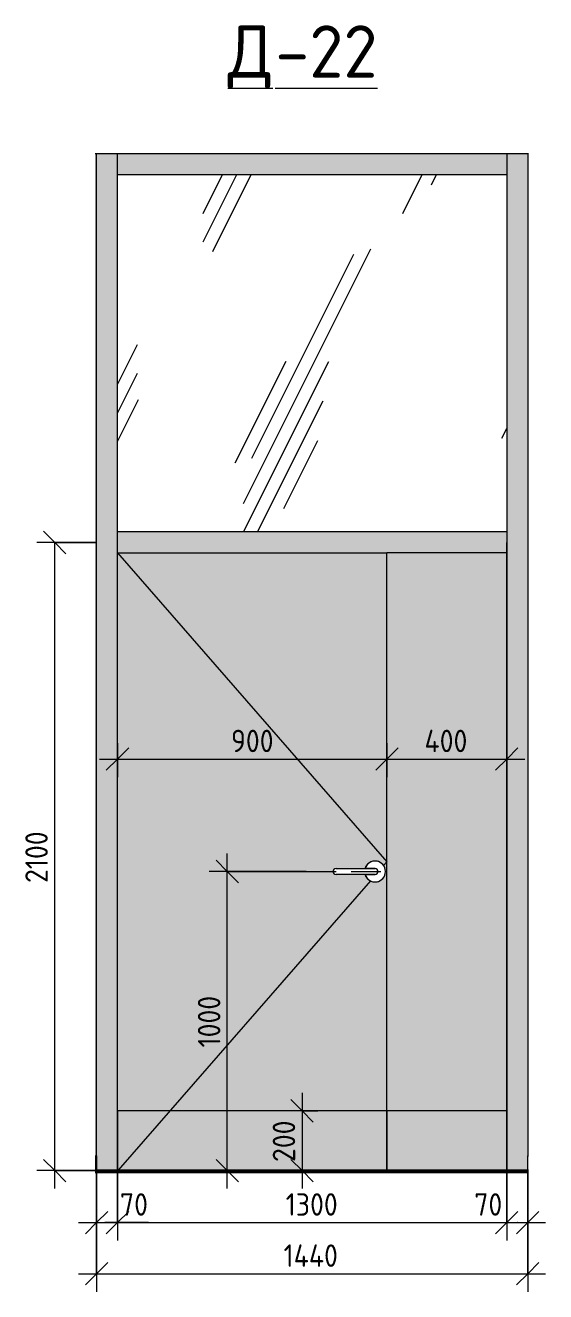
# Model space of a CAD drawing. Header units: millimetres. Extents: x 19352 to 39837, y 3979 to 22675.
# Drawn here: x 32785 to 34523, y 7995 to 12229 of the extents above; entities that cross this region are included whole.
import ezdxf

# ---------------------------------------------------------------- set-up
doc = ezdxf.new("R2010")
doc.units = ezdxf.units.MM
doc.linetypes.add('ADSK_Штрих_ш2 п1', pattern=[150, 100, -50])
for name, color, linetype, lineweight in [('A-ANNO-DIMS', 7, 'Continuous', 9), ('A-ANNO-DIMS-50', 7, 'Continuous', 9), ('A-DETL', 7, 'Continuous', 9), ('A-DETL-1', 7, 'ADSK_Штрих_ш2 п1', 9), ('A-DOOR-1', 7, 'Continuous', 9), ('A-FLOR', 7, 'Continuous', 9), ('A-GENM', 7, 'Continuous', 9), ('A-GLAZ-CURT', 7, 'Continuous', 9), ('A-GLAZ-CWMG', 7, 'Continuous', 9), ('A-WALL-PATT', 7, 'Continuous', 9), ('I-WALL', 7, 'Continuous', 9)]:
    doc.layers.add(name, color=color, linetype=linetype, lineweight=lineweight)
for name, color, linetype, lineweight, true_color in [('A-DETL-GENF-1', 7, 'Continuous', 9, 0xeeeeee), ('A-FLOR-FNSH-1', 7, 'Continuous', 25, 0x3c3c3c), ('G-ANNO-TEXT-1', 7, 'Continuous', 9, 0x3c3c3c)]:
    doc.layers.add(name, color=color, linetype=linetype, lineweight=lineweight, true_color=true_color)
doc.styles.add('GOST Common', font='GOST_Common.ttf', dxfattribs={"height": 175})
doc.styles.add('ISOCPEUR', font='isocpeur.ttf', dxfattribs={"width": 0.9, "height": 75})
doc.dimstyles.new('ISO-1_5', dxfattribs={"dimscale": 304.8, "dimtxt": 74.698588, "dimasz": 0.246063, "dimexe": 0.19685, "dimexo": 0, "dimgap": 0, "dimtad": 1, "dimdec": 0, "dimrnd": 10, "dimzin": 0, "dimdsep": 46, "dimtxsty": 'ISOCPEUR', "dimblk1": 'OBLIQUE', "dimblk2": 'OBLIQUE', "dimsah": 1, "dimcen": 0.09, "dimdle": 0.19685, "dimazin": 0, "dimtfac": 1, "dimtdec": 4, "dimtix": 1, "dimtmove": 0, "dimatfit": 3, "dimfxl": 1, "dimtvp": 1, "dimtolj": 1, "dimtzin": 0, "dimarcsym": 2})
doc.dimstyles.new('ISO-1_5_1', dxfattribs={"dimscale": 304.8, "dimtxt": 74.698588, "dimasz": 0.246063, "dimexe": 0.19685, "dimexo": 0, "dimgap": 0, "dimtad": 1, "dimdec": 0, "dimrnd": 10, "dimzin": 0, "dimdsep": 46, "dimtxsty": 'ISOCPEUR', "dimblk1": 'OBLIQUE', "dimblk2": 'OBLIQUE', "dimsah": 1, "dimcen": 0.09, "dimdle": 0.19685, "dimazin": 0, "dimtfac": 1, "dimtdec": 4, "dimtix": 1, "dimtmove": 1, "dimatfit": 3, "dimfxl": 1, "dimtvp": 1, "dimtolj": 1, "dimtzin": 0, "dimarcsym": 2})

# ---------------------------------------------------------------- blocks, each defined once
blk = doc.blocks.new('Плинтус - Плинтус темный _ст_школа_-33411438-Д-22 3 этаж 2')
at = {"layer": 'A-GENM'}
blk.add_hatch(color=256, dxfattribs=at).paths.add_polyline_path([(-10623.9, 8400), (-10619, 8400), (-10619, 8450), (-10623.9, 8450)])
for p, q in [((-10623.9, 8450), (-10619, 8450)), ((-10619, 8450), (-10619, 8400))]:
    blk.add_line(p, q, dxfattribs=at)
blk = doc.blocks.new('Плинтус - Плинтус темный _ст_школа_-33411403-Д-22 3 этаж 2')
at = {"layer": 'A-GENM'}
blk.add_hatch(color=256, dxfattribs=at).paths.add_polyline_path([(-9176.7, 8400), (-9176.7, 8450), (-9179, 8450), (-9179, 8400)])
for p, q in [((-9179, 8450), (-9176.7, 8450)), ((-9179, 8400), (-9179, 8450))]:
    blk.add_line(p, q, dxfattribs=at)
blk = doc.blocks.new('Прямоугольный импост - 50 x 70 мм-32306832-Д-22 3 этаж 2')
at = {"layer": 'A-GLAZ-CWMG'}
blk.add_hatch(color=256, dxfattribs=at).paths.add_polyline_path([(-9179, 8400), (-9179, 10500), (-9249, 10500), (-9249, 8402), (-9226.6, 8402), (-9226.6, 8400)])
blk.add_line((-9249, 10500), (-9249, 10465), dxfattribs=at)
blk = doc.blocks.new('Дверь_Витражная_остекление_ - ДВН_ДАО_Главный вход_1200 в свету Д-22 _п_-32306833-Д-22 3 этаж 2')
at = {"layer": 'A-DOOR-1'}
h = blk.add_hatch(color=256, dxfattribs=at)
h.paths.add_polyline_path([(-9649, 8600), (-9649, 10465), (-10549, 10465), (-10549, 8600), (-9900.3, 8600)])
h.paths.add_polyline_path([(-9689, 9365), (-9698.1, 9366.2), (-9706.5, 9369.7), (-9713.7, 9375.3), (-9719.4, 9382.7), (-9722.8, 9390), (-9821.6, 9390.3), (-9825.7, 9392.6), (-9826.1, 9392.9), (-9827.9, 9395.6), (-9828.9, 9399), (-9829, 9400), (-9827.9, 9404.4), (-9826.9, 9406), (-9825.6, 9407.4), (-9823.2, 9409), (-9820.2, 9409.8), (-9814.6, 9410), (-9722.5, 9410), (-9718.3, 9419), (-9713.2, 9425.3), (-9705.9, 9430.7), (-9697.5, 9434), (-9686.4, 9434.7), (-9679.5, 9433.7), (-9671.2, 9430.1), (-9664.1, 9424.6), (-9658.6, 9417.3), (-9655.2, 9409), (-9654, 9400), (-9655.2, 9390.9), (-9658.7, 9382.5), (-9664.3, 9375.3), (-9671.5, 9369.7), (-9681.1, 9366), (-9689, 9365)])
blk.add_hatch(color=256, dxfattribs=at).paths.add_polyline_path([(-9649, 8600), (-9249, 8600), (-9249, 10465), (-9649, 10465), (-9649, 9246)])
for p, q in [((-10549, 10465), (-9649, 9432.5)), ((-9249, 10465), (-9649, 10465)), ((-9649, 8402), (-9649, 10465)), ((-9249, 10465), (-9249, 8402)), ((-9819, 9410), (-9689, 9410)), ((-9818.3, 9410), (-9818.9, 9410)), ((-9689, 9410), (-9722.5, 9410)), ((-9649, 9432.5), (-9660.3, 9419.6)), ((-9704.5, 9368.8), (-10547.3, 8402)), ((-9689, 9390), (-9819, 9390)), ((-9722.5, 9390), (-9689, 9390)), ((-9689.7, 9390), (-9689.1, 9390))]:
    blk.add_line(p, q, dxfattribs=at)
for centre, radius, start, end in [((-9819, 9400), 10, 90, 270), ((-9689, 9400), 35, 0, 163.3985), ((-9689, 9400), 35, 196.6015, 0), ((-9689, 9400), 35, 150, 156.3845), ((-9689, 9400), 35, 135, 141.4195), ((-9689, 9400), 35, 120, 126.4457), ((-9689, 9400), 35, 105, 111.4595), ((-9689, 9400), 35, 90, 96.4553), ((-9689, 9400), 10, 270, 90), ((-9689, 9400), 10, 270, 90), ((-9689, 9400), 35, 75, 81.4233), ((-9689, 9400), 35, 203.6155, 210), ((-9689, 9400), 35, 218.5805, 225), ((-9689, 9400), 35, 233.5543, 240), ((-9689, 9400), 35, 248.5405, 255), ((-9689, 9400), 35, 263.5447, 270), ((-9689, 9400), 35, 278.5767, 285)]:
    blk.add_arc(centre, radius, start, end, dxfattribs=at)
blk = doc.blocks.new('Прямоугольный импост - 50 x 70 мм-32306830-Д-22 3 этаж 2')
at = {"layer": 'A-GLAZ-CWMG'}
blk.add_hatch(color=256, dxfattribs=at).paths.add_polyline_path([(-10549, 11730), (-9249, 11730), (-9249, 11800), (-10549, 11800)])
for p, q in [((-10549, 11730), (-10549, 11800)), ((-9249, 11800), (-9249, 11730)), ((-10549, 11730), (-9249, 11730))]:
    blk.add_line(p, q, dxfattribs=at)
blk = doc.blocks.new('Системная панель - Стекло - 40мм-32489674-Д-22 3 этаж 2')
at = {"layer": 'A-GLAZ-CURT'}
h = blk.add_hatch(dxfattribs=at)
h.set_pattern_fill('FP_3', color=256, style=0, pattern_type=2)
h.set_pattern_definition([(63.435, (-9354.5, 63.5), (-511.17, 1533.5), [635, -381, 635, -381, -807.81]), (63.435, (-9354.5, 63.5), (-511.17, 1533.5), [-2032, 254, -553.8]), (63.435, (-9386.3, 95.2), (-511.17, 1533.5), [508, -635, 381, -381, -934.81]), (63.435, (-9386.3, 95.2), (-511.17, 1533.5), [-1905, 444.5, -490.3]), (63.435, (-9386.3, 190.5), (-511.17, 1533.5), [381, -762, 254, -381, -1061.81]), (63.435, (-9386.3, 190.5), (-511.17, 1533.5), [-1778, 571.5, -490.3]), (63.435, (-9291, 95.2), (-511.17, 1533.5), [381, -762, 317.5, -12809.3]), (63.435, (-9195.8, 190.5), (-511.17, 1533.5), [190.5, -952.5, 127, -12999.8]), (63.435, (-9354.5, 349.2), (-511.17, 1533.5), [127, -952.5, 127, -508, -1125.31]), (63.435, (-9354.5, 349.2), (-511.17, 1533.5), [-1714.5, 317.5, -807.8]), (63.435, (-8783, 254), (-511.17, 1533.5), [635, -952.5, 762, -503.01]), (63.435, (-8783, 158.8), (-511.17, 1533.5), [889, -635, 952.5, -376.01]), (63.435, (-8719.5, 190.5), (-511.17, 1533.5), [1016, -508, 762, -553.81]), (63.435, (-8624.3, 285.8), (-511.17, 1533.5), [635, -889, 508, -807.81]), (63.435, (-8719.5, 476.2), (-511.17, 1533.5), [317.5, -1270, 381, -871.31]), (63.435, (-8529, 381), (-511.17, 1533.5), [254, -1270, 254, -1061.81])])
h.paths.add_polyline_path([(-9649, 10535), (-9249, 10535), (-9249, 11730), (-10549, 11730), (-10549, 10535)])
blk = doc.blocks.new('Прямоугольный импост - 50 x 70 мм-32306835-Д-22 3 этаж 2')
at = {"layer": 'A-GLAZ-CWMG'}
blk.add_hatch(color=256, dxfattribs=at).paths.add_polyline_path([(-10619, 8400), (-10600.7, 8400), (-10600.7, 8402), (-10549, 8402), (-10549, 10500), (-10619, 10500), (-10619, 8402)])
blk.add_line((-10549, 8402), (-10549, 10500), dxfattribs=at)
blk = doc.blocks.new('Прямоугольный импост - 50 x 70 мм-32306831-Д-22 3 этаж 2')
at = {"layer": 'A-GLAZ-CWMG'}
blk.add_hatch(color=256, dxfattribs=at).paths.add_polyline_path([(-9249, 10465), (-9249, 10535), (-10549, 10535), (-10549, 10465), (-9649, 10465)])
for p, q in [((-10549, 10465), (-10549, 10535)), ((-9249, 10535), (-10549, 10535)), ((-9249, 10535), (-9249, 10465)), ((-10549, 10465), (-9649, 10465))]:
    blk.add_line(p, q, dxfattribs=at)
blk = doc.blocks.new('Прямоугольный импост - 50 x 70 мм-32489675-Д-22 3 этаж 2')
at = {"layer": 'A-GLAZ-CWMG'}
blk.add_hatch(color=256, dxfattribs=at).paths.add_polyline_path([(-9179, 10500), (-9179, 11800), (-9249, 11800), (-9249, 10500)])
blk.add_line((-9249, 11800), (-9249, 10500), dxfattribs=at)
blk = doc.blocks.new('Прямоугольный импост - 50 x 70 мм-32489676-Д-22 3 этаж 2')
at = {"layer": 'A-GLAZ-CWMG'}
blk.add_hatch(color=256, dxfattribs=at).paths.add_polyline_path([(-10619, 10500), (-10549, 10500), (-10549, 11800), (-10619, 11800), (-10619, 10535)])
blk.add_line((-10549, 10500), (-10549, 11800), dxfattribs=at)
blk = doc.blocks.new('DIMBLOCK64-Д-22 3 этаж 2')
at = {"layer": 'A-ANNO-DIMS-50'}
for p, q in [((33022.5, 8400), (33022.5, 8166.4)), ((33022.5, 8226.4), (33022.5, 8400)), ((33092.5, 8400), (33092.5, 8166.4)), ((33092.5, 8226.4), (33092.5, 8400)), ((32962.5, 8226.4), (33092.5, 8226.4)), ((33050.6, 8226.4), (33057.5, 8226.4)), ((33195.4, 8226.4), (33050.6, 8226.4))]:
    blk.add_line(p, q, dxfattribs=at)
at = {"layer": 'A-ANNO-DIMS-50', "lineweight": 20}
for p, q in [((33022.5, 8226.4), (33060, 8263.9)), ((33092.5, 8226.4), (33130, 8263.9)), ((33022.5, 8226.4), (32985, 8188.9)), ((33092.5, 8226.4), (33055, 8188.9))]:
    blk.add_line(p, q, dxfattribs=at)
at = {"layer": 'A-ANNO-DIMS-50', "color": 0, "insert": (33100.6, 8324.4), "char_height": 75, "width": 113.772, "attachment_point": 1, "line_spacing_factor": 1.149209, "style": 'ISOCPEUR'}
blk.add_mtext('70', dxfattribs=at)
blk = doc.blocks.new('_Oblique')
at = {"color": 0, "linetype": 'ByBlock', "lineweight": -2}
blk.add_line((-0.5, -0.5), (0.5, 0.5), dxfattribs=at)
blk = doc.blocks.new('DIMBLOCK65-Д-22 3 этаж 2')
at = {"layer": 'A-ANNO-DIMS-50'}
for p, q in [((34392.5, 10500), (34392.5, 8166.4)), ((34392.5, 8226.4), (34392.5, 10500)), ((33092.5, 8400), (33092.5, 8166.4)), ((33092.5, 8226.4), (33092.5, 8400)), ((33092.5, 8226.4), (34392.5, 8226.4))]:
    blk.add_line(p, q, dxfattribs=at)
at = {"layer": 'A-ANNO-DIMS-50', "lineweight": 20}
for p, q in [((33092.5, 8226.4), (33130, 8263.9)), ((34392.5, 8226.4), (34430, 8263.9)), ((33092.5, 8226.4), (33055, 8188.9)), ((34392.5, 8226.4), (34355, 8188.9))]:
    blk.add_line(p, q, dxfattribs=at)
at = {"layer": 'A-ANNO-DIMS-50', "color": 0, "insert": (33654.2, 8324.4), "char_height": 75, "width": 212.029, "attachment_point": 1, "line_spacing_factor": 1.149209, "style": 'ISOCPEUR'}
blk.add_mtext('1300', dxfattribs=at)
blk = doc.blocks.new('DIMBLOCK66-Д-22 3 этаж 2')
at = {"layer": 'A-ANNO-DIMS-50'}
for p, q in [((34392.5, 10500), (34392.5, 8166.4)), ((34392.5, 8226.4), (34392.5, 10500)), ((34462.5, 8400), (34462.5, 8166.4)), ((34462.5, 8226.4), (34462.5, 8400)), ((34284, 8226.4), (34428.8, 8226.4)), ((34392.5, 8226.4), (34522.5, 8226.4)), ((34428.8, 8226.4), (34427.5, 8226.4))]:
    blk.add_line(p, q, dxfattribs=at)
at = {"layer": 'A-ANNO-DIMS-50', "lineweight": 20}
for p, q in [((34392.5, 8226.4), (34430, 8263.9)), ((34462.5, 8226.4), (34500, 8263.9)), ((34392.5, 8226.4), (34355, 8188.9)), ((34462.5, 8226.4), (34425, 8188.9))]:
    blk.add_line(p, q, dxfattribs=at)
at = {"layer": 'A-ANNO-DIMS-50', "color": 0, "insert": (34284, 8324.4), "char_height": 75, "width": 113.772, "attachment_point": 1, "line_spacing_factor": 1.149209, "style": 'ISOCPEUR'}
blk.add_mtext('70', dxfattribs=at)
blk = doc.blocks.new('DIMBLOCK67-Д-22 3 этаж 2')
at = {"layer": 'A-ANNO-DIMS-50'}
for p, q in [((33022.5, 10500), (32822.5, 10500)), ((32882.5, 8340), (32882.5, 10500)), ((32882.5, 10500), (33022.5, 10500)), ((33022.5, 8400), (32822.5, 8400)), ((32882.5, 8400), (33022.5, 8400))]:
    blk.add_line(p, q, dxfattribs=at)
at = {"layer": 'A-ANNO-DIMS-50', "lineweight": 20}
for p, q in [((32882.5, 10500), (32845, 10537.5)), ((32882.5, 10500), (32920, 10462.5)), ((32882.5, 8400), (32845, 8437.5)), ((32882.5, 8400), (32920, 8362.5))]:
    blk.add_line(p, q, dxfattribs=at)
at = {"layer": 'A-ANNO-DIMS-50', "color": 0, "insert": (32784.5, 9361.7), "char_height": 75, "width": 212.029, "attachment_point": 1, "rotation": 90, "line_spacing_factor": 1.149209, "style": 'ISOCPEUR'}
blk.add_mtext('2100', dxfattribs=at)
blk = doc.blocks.new('DIMBLOCK68-Д-22 3 этаж 2')
at = {"layer": 'A-ANNO-DIMS-50'}
for p, q in [((33092.5, 9828.9), (33092.5, 9715.9)), ((33092.5, 9775.9), (33092.5, 9828.9)), ((33992.5, 9828.9), (33992.5, 9715.9)), ((33992.5, 9775.9), (33992.5, 9828.9)), ((33032.5, 9775.9), (33992.5, 9775.9))]:
    blk.add_line(p, q, dxfattribs=at)
at = {"layer": 'A-ANNO-DIMS-50', "lineweight": 20}
for p, q in [((33092.5, 9775.9), (33130, 9813.4)), ((33992.5, 9775.9), (34030, 9813.4)), ((33092.5, 9775.9), (33055, 9738.4)), ((33992.5, 9775.9), (33955, 9738.4))]:
    blk.add_line(p, q, dxfattribs=at)
at = {"layer": 'A-ANNO-DIMS-50', "color": 0, "insert": (33471.4, 9873.9), "char_height": 75, "width": 170.658, "attachment_point": 1, "line_spacing_factor": 1.149209, "style": 'ISOCPEUR'}
blk.add_mtext('900', dxfattribs=at)
blk = doc.blocks.new('DIMBLOCK69-Д-22 3 этаж 2')
at = {"layer": 'A-ANNO-DIMS-50'}
for p, q in [((33992.5, 9828.9), (33992.5, 9715.9)), ((33992.5, 9775.9), (33992.5, 9828.9)), ((34392.5, 9828.9), (34392.5, 9715.9)), ((34392.5, 9775.9), (34392.5, 9828.9)), ((33992.5, 9775.9), (34452.5, 9775.9))]:
    blk.add_line(p, q, dxfattribs=at)
at = {"layer": 'A-ANNO-DIMS-50', "lineweight": 20}
for p, q in [((33992.5, 9775.9), (34030, 9813.4)), ((34392.5, 9775.9), (34430, 9813.4)), ((33992.5, 9775.9), (33955, 9738.4)), ((34392.5, 9775.9), (34355, 9738.4))]:
    blk.add_line(p, q, dxfattribs=at)
at = {"layer": 'A-ANNO-DIMS-50', "color": 0, "insert": (34117.8, 9873.9), "char_height": 75, "width": 179.277, "attachment_point": 1, "line_spacing_factor": 1.149209, "style": 'ISOCPEUR'}
blk.add_mtext('400', dxfattribs=at)
blk = doc.blocks.new('DIMBLOCK70-Д-22 3 этаж 2')
at = {"layer": 'A-ANNO-DIMS-50'}
for p, q in [((33458.9, 8340), (33458.9, 9460)), ((33722.5, 9400), (33398.9, 9400)), ((33458.9, 9400), (33722.5, 9400)), ((33405.9, 8400), (33518.9, 8400)), ((33458.9, 8400), (33405.9, 8400))]:
    blk.add_line(p, q, dxfattribs=at)
at = {"layer": 'A-ANNO-DIMS-50', "lineweight": 20}
for p, q in [((33458.9, 9400), (33421.4, 9437.5)), ((33458.9, 9400), (33496.4, 9362.5)), ((33458.9, 8400), (33421.4, 8437.5)), ((33458.9, 8400), (33496.4, 8362.5))]:
    blk.add_line(p, q, dxfattribs=at)
at = {"layer": 'A-ANNO-DIMS-50', "color": 0, "insert": (33360.9, 8811.7), "char_height": 75, "width": 212.029, "attachment_point": 1, "rotation": 90, "line_spacing_factor": 1.149209, "style": 'ISOCPEUR'}
blk.add_mtext('1000', dxfattribs=at)
blk = doc.blocks.new('DIMBLOCK71-Д-22 3 этаж 2')
at = {"layer": 'A-ANNO-DIMS-50', "lineweight": 20}
for p, q in [((33708.9, 8600), (33671.4, 8637.5)), ((33708.9, 8600), (33746.4, 8562.5)), ((33708.9, 8400), (33671.4, 8437.5)), ((33708.9, 8400), (33746.4, 8362.5))]:
    blk.add_line(p, q, dxfattribs=at)
at = {"layer": 'A-ANNO-DIMS-50'}
for p, q in [((33708.9, 8660), (33708.9, 8340)), ((33761.9, 8600), (33648.9, 8600)), ((33708.9, 8600), (33761.9, 8600)), ((33761.9, 8400), (33648.9, 8400)), ((33708.9, 8400), (33761.9, 8400))]:
    blk.add_line(p, q, dxfattribs=at)
at = {"layer": 'A-ANNO-DIMS-50', "color": 0, "insert": (33610.9, 8428.9), "char_height": 75, "width": 170.658, "attachment_point": 1, "rotation": 90, "line_spacing_factor": 1.149209, "style": 'ISOCPEUR'}
blk.add_mtext('200', dxfattribs=at)
blk = doc.blocks.new('DIMBLOCK72-Д-22 3 этаж 2')
at = {"layer": 'A-ANNO-DIMS-50'}
for p, q in [((33022.5, 8400), (33022.5, 7995.3)), ((33022.5, 8055.3), (33022.5, 8400)), ((34462.5, 8400), (34462.5, 7995.3)), ((34462.5, 8055.3), (34462.5, 8400)), ((32962.5, 8055.3), (34522.5, 8055.3))]:
    blk.add_line(p, q, dxfattribs=at)
at = {"layer": 'A-ANNO-DIMS-50', "lineweight": 20}
for p, q in [((33022.5, 8055.3), (33060, 8092.8)), ((34462.5, 8055.3), (34500, 8092.8)), ((33022.5, 8055.3), (32985, 8017.8)), ((34462.5, 8055.3), (34425, 8017.8))]:
    blk.add_line(p, q, dxfattribs=at)
at = {"layer": 'A-ANNO-DIMS-50', "color": 0, "insert": (33647, 8153.3), "char_height": 75, "width": 229.267, "attachment_point": 1, "line_spacing_factor": 1.149209, "style": 'ISOCPEUR'}
blk.add_mtext('1440', dxfattribs=at)

msp = doc.modelspace()

# ---------------------------------------------------------------- hatches: boundary and pattern name
at = {"layer": 'A-DETL-GENF-1'}
for points in [[(33741.2, 8402), (33992.5, 8402), (33992.5, 8600), (33092.5, 8600), (33092.5, 8402), (33680.7, 8402)], [(34037.2, 8402), (34392.5, 8402), (34392.5, 8600), (33992.5, 8600), (33992.5, 8402)], [(33741.2, 8400), (33992.5, 8400), (33992.5, 8402), (33092.5, 8402), (33092.5, 8400), (33680.7, 8400)], [(34037.2, 8400), (34392.5, 8400), (34392.5, 8402), (33992.5, 8401.7), (33992.5, 8400)]]:
    msp.add_hatch(color=256, dxfattribs=at).paths.add_polyline_path(points)
at = {"layer": 'A-FLOR'}
for points in [[(33092.5, 8400), (33092.5, 8402), (33040.8, 8402), (33040.8, 8400)], [(34414.9, 8400), (34414.9, 8402), (34392.5, 8402), (34392.5, 8400)]]:
    msp.add_hatch(color=256, dxfattribs=at).paths.add_polyline_path(points)
at = {"layer": 'A-WALL-PATT'}
h = msp.add_hatch(color=256, dxfattribs=at)
h.paths.add_polyline_path([(33018.7, 8450), (33022.5, 8450), (33022.5, 11800), (33017.7, 11800), (33017.7, 8450)])
h.paths.add_polyline_path([(34462.5, 8450), (34464.8, 8450), (34464.8, 11800), (34462.5, 11800), (34462.5, 9246)])

# ---------------------------------------------------------------- linework, layer by layer
at = {"layer": 'A-DETL'}
for p, q in [((33992.5, 8600), (33092.5, 8600)), ((33092.5, 8600), (33092.5, 8400)), ((34392.5, 8600), (33992.5, 8600)), ((33992.5, 8600), (33992.5, 8400)), ((33992.5, 8400), (33992.5, 8600)), ((34392.5, 8400), (34392.5, 8600)), ((33092.5, 8400), (33992.5, 8400)), ((33992.5, 8400), (34392.5, 8400))]:
    msp.add_line(p, q, dxfattribs=at)
at = {"layer": 'A-DETL-1'}
msp.add_line((33722.5, 9400), (34022.5, 9400), dxfattribs=at)
at = {"layer": 'A-FLOR'}
for p, q in [((33040.8, 8402), (34414.9, 8402)), ((33040.8, 8400), (33040.8, 8402)), ((34106.9, 8400), (34106.9, 8402)), ((34414.9, 8402), (34414.9, 8400))]:
    msp.add_line(p, q, dxfattribs=at)
at = {"layer": 'A-FLOR-FNSH-1'}
for p, q in [((34464.8, 8400), (33017.7, 8400)), ((33017.7, 8395), (34464.8, 8395))]:
    msp.add_line(p, q, dxfattribs=at)
at = {"layer": 'I-WALL'}
for p, q in [((33017.7, 11800), (34464.8, 11800)), ((33022.5, 8450), (33022.5, 11800)), ((34462.5, 11800), (34462.5, 8450))]:
    msp.add_line(p, q, dxfattribs=at)

# ---------------------------------------------------------------- block references
at = {"layer": 'A-DOOR-1'}
msp.add_blockref('Дверь_Витражная_остекление_ - ДВН_ДАО_Главный вход_1200 в свету Д-22 _п_-32306833-Д-22 3 этаж 2', (43641.5, 0), dxfattribs=at)
at = {"layer": 'A-GENM'}
for name in ['Плинтус - Плинтус темный _ст_школа_-33411438-Д-22 3 этаж 2', 'Плинтус - Плинтус темный _ст_школа_-33411403-Д-22 3 этаж 2']:
    msp.add_blockref(name, (43641.5, 0), dxfattribs=at)
at = {"layer": 'A-GLAZ-CURT'}
msp.add_blockref('Системная панель - Стекло - 40мм-32489674-Д-22 3 этаж 2', (43641.5, 0), dxfattribs=at)
at = {"layer": 'A-GLAZ-CWMG'}
for name in ['Прямоугольный импост - 50 x 70 мм-32489676-Д-22 3 этаж 2', 'Прямоугольный импост - 50 x 70 мм-32306830-Д-22 3 этаж 2', 'Прямоугольный импост - 50 x 70 мм-32489675-Д-22 3 этаж 2', 'Прямоугольный импост - 50 x 70 мм-32306835-Д-22 3 этаж 2', 'Прямоугольный импост - 50 x 70 мм-32306831-Д-22 3 этаж 2', 'Прямоугольный импост - 50 x 70 мм-32306832-Д-22 3 этаж 2']:
    msp.add_blockref(name, (43641.5, 0), dxfattribs=at)

# ---------------------------------------------------------------- texts
at = {"layer": 'G-ANNO-TEXT-1', "char_height": 175, "attachment_point": 1, "style": 'GOST Common'}
for s, insert, width in [('\\L\\fGOST Common|b0|i0|c204|p34|;\\LД', (33460.5, 12228.8), 192.405), ('\\L-22', (33619.3, 12228.8), 456.962)]:
    msp.add_mtext(s, dxfattribs=dict(at, insert=insert, width=width))

# ---------------------------------------------------------------- dimensions: what is measured, and where the dimension line sits
at = {"layer": 'A-ANNO-DIMS'}
for base, p1, p2, override, picture, middle in [((32882.5, 10500), (33022.5, 8400), (33022.5, 10500), {"dimpost": '<>', "dimfxl": 2100}, 'DIMBLOCK67-Д-22 3 этаж 2', (32845, 9450)), ((33458.9, 9400), (33405.9, 8400), (33722.5, 9400), {"dimpost": '<>', "dimfxl": 1048.934869}, 'DIMBLOCK70-Д-22 3 этаж 2', (33421.4, 8900)), ((33708.9, 8400), (33761.9, 8600), (33761.9, 8400), {"dimpost": '<>', "dimfxl": 200}, 'DIMBLOCK71-Д-22 3 этаж 2', (33671.4, 8500))]:
    dim = msp.add_linear_dim(base=base, p1=p1, p2=p2, angle=90, dimstyle='ISO-1_5', override=override, dxfattribs=at)
    dim.commit()
    dim.dimension.update_dxf_attribs({"geometry": picture, "text_midpoint": middle})
for base, p1, p2, override, picture, middle in [((34392.5, 8226.4), (33092.5, 8400), (34392.5, 10500), {"dimpost": '<>', "dimfxl": 2469.817807}, 'DIMBLOCK65-Д-22 3 этаж 2', (33742.5, 8263.9)), ((33992.5, 9775.9), (33092.5, 9828.9), (33992.5, 9828.9), {"dimpost": '<>', "dimfxl": 900}, 'DIMBLOCK68-Д-22 3 этаж 2', (33542.5, 9813.4)), ((34392.5, 9775.9), (33992.5, 9828.9), (34392.5, 9828.9), {"dimpost": '<>', "dimfxl": 400}, 'DIMBLOCK69-Д-22 3 этаж 2', (34192.5, 9813.4)), ((34462.5, 8055.3), (33022.5, 8400), (34462.5, 8400), {"dimpost": '<>', "dimfxl": 1440}, 'DIMBLOCK72-Д-22 3 этаж 2', (33742.5, 8092.8))]:
    dim = msp.add_linear_dim(base=base, p1=p1, p2=p2, dimstyle='ISO-1_5', override=override, dxfattribs=at)
    dim.commit()
    dim.dimension.update_dxf_attribs({"geometry": picture, "text_midpoint": middle})
for base, p1, p2, override, picture, middle in [((34462.5, 8226.4), (34392.5, 10500), (34462.5, 8400), {"dimpost": '<>', "dimfxl": 2101.166343}, 'DIMBLOCK66-Д-22 3 этаж 2', (34340.9, 8274.4)), ((33092.5, 8226.4), (33022.5, 8400), (33092.5, 8400), {"dimpost": '<>', "dimfxl": 70}, 'DIMBLOCK64-Д-22 3 этаж 2', (33157.5, 8274.4))]:
    dim = msp.add_linear_dim(base=base, p1=p1, p2=p2, dimstyle='ISO-1_5_1', override=override, dxfattribs=at)
    dim.commit()
    dim.dimension.update_dxf_attribs({"geometry": picture, "text_midpoint": middle, "dimtype": 160})

doc.saveas('drawing.dxf')
